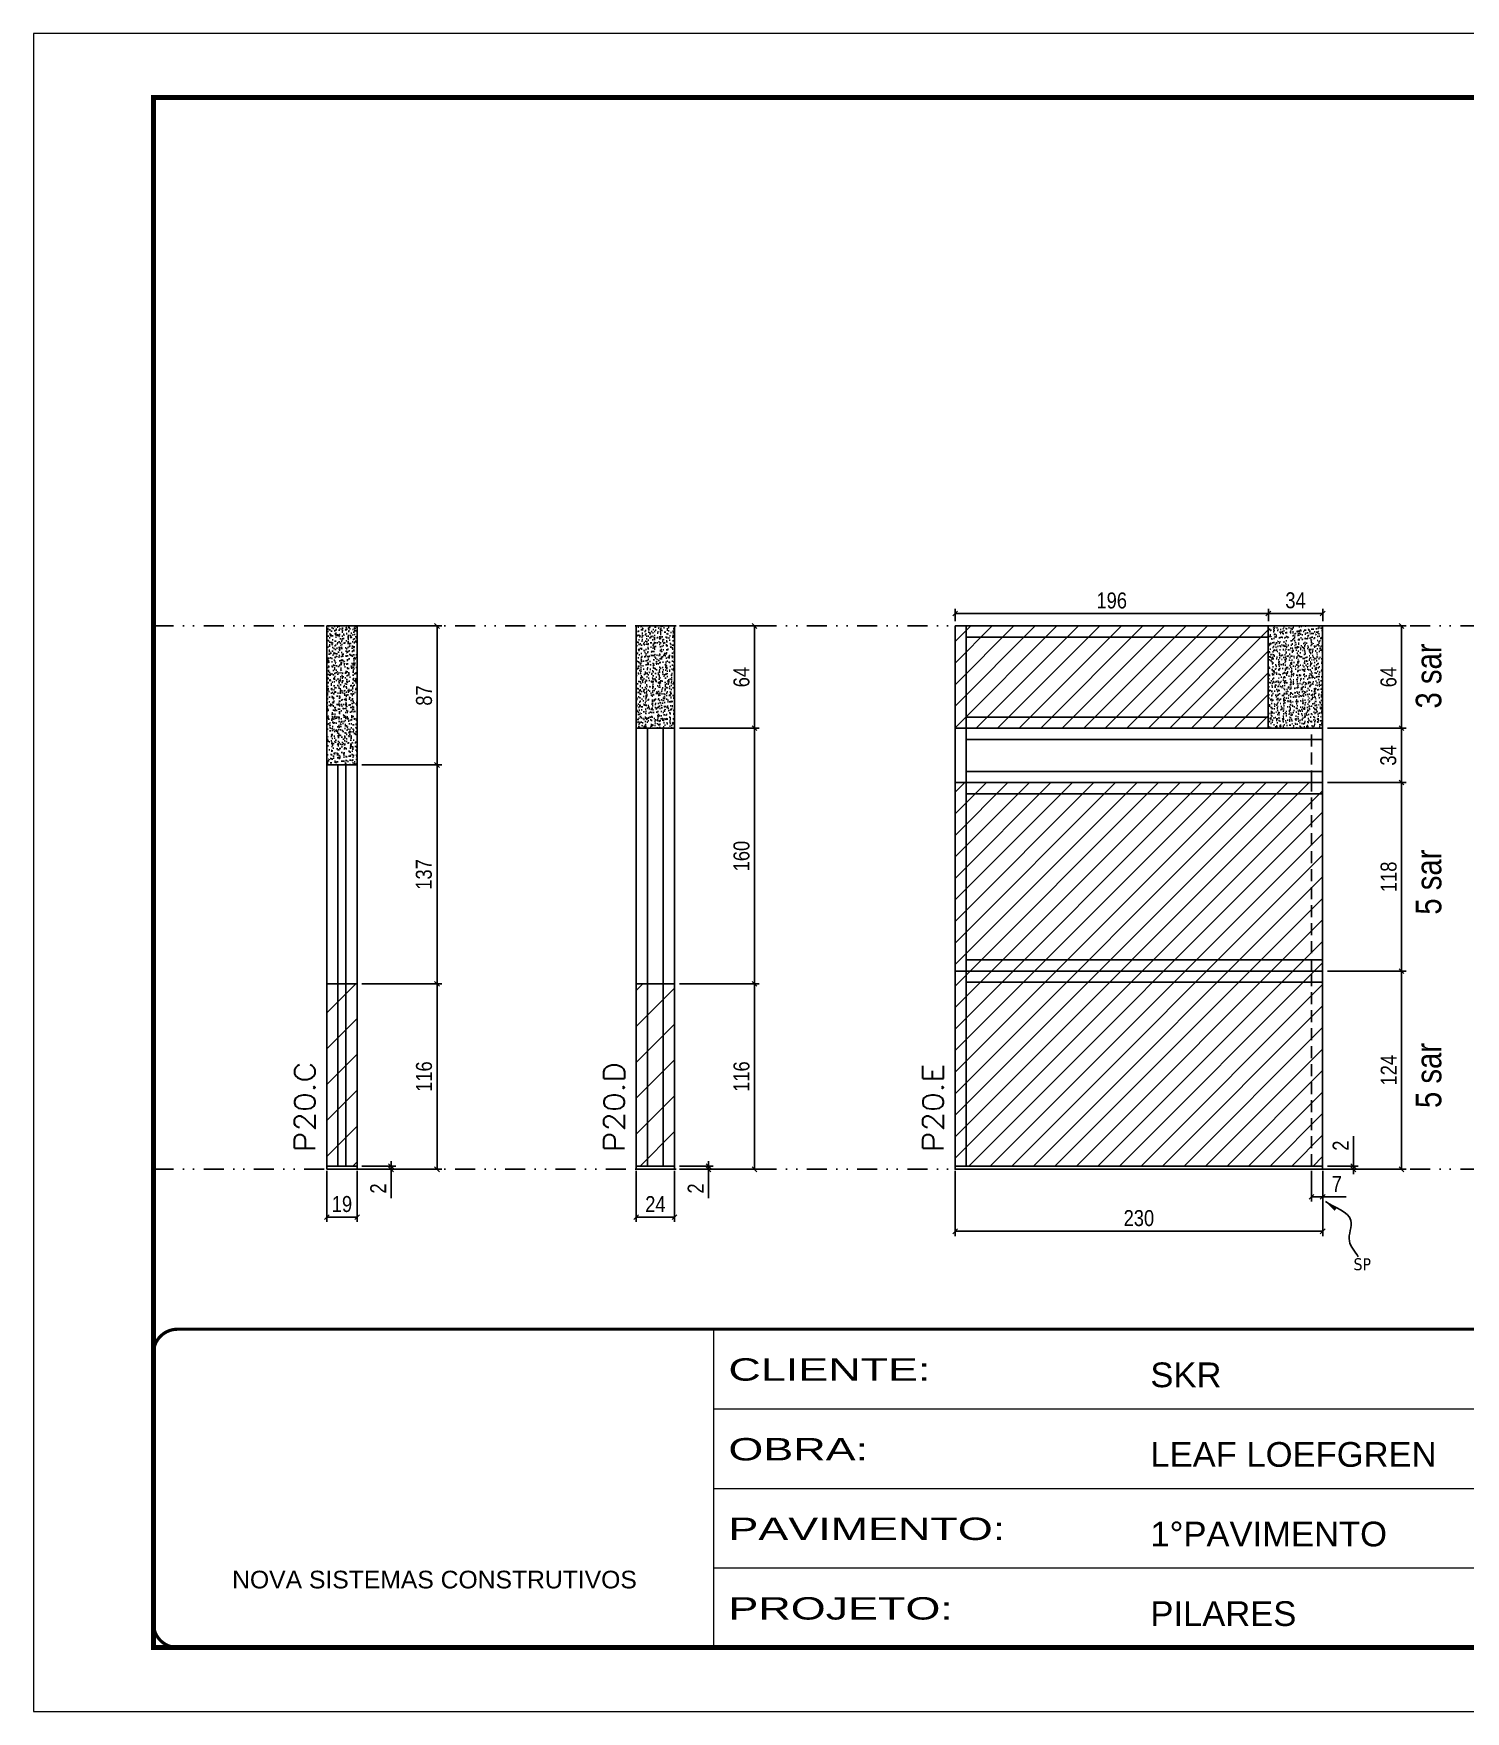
# Model space of a CAD drawing. Extents: x 14400 to 27878, y -21631 to 6985.
# Drawn here: x 17583 to 18479, y -3254 to -2204 of the extents above; entities that cross this region are included whole.
import ezdxf

# ---------------------------------------------------------------- set-up
doc = ezdxf.new("R2010")
doc.units = 0
for name, pattern in [('CONTINUO', [0]), ('DASHED', [0.75, 0.5, -0.25]), ('DIVIDE2', [0.625, 0.25, -0.125, 0, -0.125, 0, -0.125]), ('HIDDEN', [0.375, 0.25, -0.125])]:
    doc.linetypes.add(name, pattern=pattern)
for name, color, linetype in [('COTA', 241, 'Continuous'), ('NOMENCLATURA', 7, 'Continuous'), ('Nível', 160, 'Continuous'), ('Painéis', 200, 'Continuous'), ('SARR_2.2x7', 40, 'Continuous'), ('Sarrafo de Pressão', 42, 'HIDDEN'), ('texto', 7, 'Continuous')]:
    doc.layers.add(name, color=color, linetype=linetype)
for name, color, linetype, lineweight in [('Folhas', 255, 'Continuous', 9), ('Hachura', 251, 'Continuous', 9), ('SARRAFO DE PRESSAO', 251, 'DASHED', 9), ('Texto Seção', 7, 'Continuous', 15)]:
    doc.layers.add(name, color=color, linetype=linetype, lineweight=lineweight)
doc.styles.add('ARIAL', font='arial.ttf')
doc.styles.add('ARIAL_NARROW', font='ARIALN.TTF', dxfattribs={"height": 0.2})
doc.styles.add('COTA TECNICA', font='techl___.ttf', dxfattribs={"height": 10})
doc.styles.add('COTA TECNICA-50', font='techl___.ttf', dxfattribs={"height": 10})
doc.styles.add('REGUA-120', font='ROMANS.shx', dxfattribs={"height": 15})
doc.styles.get("Standard").update_dxf_attribs({"font": 'arial.ttf'})
doc.styles.add('Tecnologia', font='')
doc.styles.get('Tecnologia').set_extended_font_data('Forgotten Futurist')
doc.dimstyles.new('COTA PAINEL-50', dxfattribs={"dimtxt": 10, "dimasz": 3, "dimexe": 3, "dimexo": 3, "dimgap": 3, "dimtad": 1, "dimdec": 1, "dimzin": 12, "dimdsep": 46, "dimtxsty": 'COTA TECNICA-50', "dimblk1": 'OBLIQUE', "dimblk2": 'OBLIQUE', "dimsah": 1, "dimcen": 0.9, "dimclrd": 4, "dimclre": 4, "dimclrt": 240, "dimadec": 1, "dimazin": 3, "dimtfac": 1, "dimtdec": 1, "dimtmove": 0, "dimatfit": 3, "dimfxl": 1, "dimtolj": 1, "dimtzin": 12, "dimarcsym": 0})
doc.dimstyles.new('PAINEL', dxfattribs={"dimtxt": 10, "dimasz": 3, "dimexe": 3, "dimexo": 3, "dimgap": 3, "dimtad": 1, "dimdec": 1, "dimzin": 12, "dimdsep": 46, "dimtxsty": 'COTA TECNICA', "dimblk1": 'OBLIQUE', "dimblk2": 'OBLIQUE', "dimsah": 1, "dimcen": 0.9, "dimclrd": 4, "dimclre": 4, "dimclrt": 240, "dimadec": 1, "dimazin": 3, "dimtfac": 1, "dimtdec": 1, "dimtmove": 0, "dimatfit": 3, "dimfxl": 1, "dimtolj": 1, "dimtzin": 12, "dimarcsym": 0})
doc.dimstyles.get("Standard").update_dxf_attribs({"dimtxt": 0.18, "dimasz": 0.18, "dimexe": 0.18, "dimexo": 0.0625, "dimgap": 0.09, "dimtad": 0, "dimtih": 1, "dimtoh": 1, "dimdec": 4, "dimzin": 0, "dimdsep": 46, "dimtxsty": 'Standard', "dimcen": 0.09, "dimadec": 0, "dimazin": 0, "dimtfac": 1, "dimtdec": 4, "dimtofl": 0, "dimtmove": 0, "dimatfit": 3, "dimfxl": 1, "dimtolj": 1, "dimtzin": 0, "dimarcsym": 0})
pattern_1 = [(45, (0, 1148.575), (-11.22532, 11.22532), [])]

# ---------------------------------------------------------------- blocks, each defined once
blk = doc.blocks.new('9999999999')
at = {"color": 30, "linetype": 'CONTINUO'}
for p, q in [((98564.6, 34230.2), (98564.6, 34429.4)), ((98564.6, 34379.6), (99584, 34379.6)), ((98564.6, 34329.8), (99488, 34329.8)), ((98564.6, 34280), (99488, 34280))]:
    blk.add_line(p, q, dxfattribs=at)
at = {"color": 30, "linetype": 'CONTINUO', "const_width": 2}
blk.add_lwpolyline([(99584, 34230.2), (99584, 34414.4, 0.414214), (99569, 34429.4), (98229, 34429.4, 0.414214), (98214, 34414.4), (98214, 34245.2, 0.414214), (98229, 34230.2), (99584, 34230.2)], format="xyb", dxfattribs=at)
at = {"layer": 'Folhas'}
blk.add_lwpolyline([(98139, 34190.2), (99624, 34190.2), (99624, 35240.2), (98139, 35240.2)], close=True, dxfattribs=at)
at = {"layer": 'Folhas', "color": 30, "const_width": 3}
blk.add_lwpolyline([(98214, 34230.2), (99584, 34230.2), (99584, 35200.2), (98214, 35200.2)], close=True, dxfattribs=at)
at = {"color": 7, "linetype": 'Continuous', "ltscale": 5, "style": 'ARIAL'}
for s, height, p in [('SKR', 15.48, (98837.7, 34393.1)), ('LEAF LOEFGREN', 15.483, (98837.7, 34343.3)), ('1°PAVIMENTO', 15.483, (98837.7, 34293.5)), ('NOVA SISTEMAS CONSTRUTIVOS', 11.059, (98263.2, 34267.2)), ('PILARES', 15.48, (98837.7, 34243.7))]:
    blk.add_text(s, height=height, dxfattribs=at).set_placement(p)
at = {"layer": 'Folhas', "color": 7, "style": 'Tecnologia', "width": 1.5}
for s, p in [('CLIENTE:', (98573.7, 34397.2)), ('OBRA:', (98573.7, 34347.3)), ('PAVIMENTO:', (98573.7, 34297.5)), ('PROJETO:', (98573.7, 34247.7))]:
    blk.add_text(s, height=14, dxfattribs=at).set_placement(p)
blk = doc.blocks.new('_Oblique')
at = {"color": 0, "linetype": 'ByBlock', "lineweight": -2}
blk.add_line((-0.5, -0.5), (0.5, 0.5), dxfattribs=at)
blk = doc.blocks.new('*D1194')
at = {"layer": 'COTA', "color": 4, "lineweight": -2, "transparency": 16777216}
for p, q in [((17766.9, -2915.6), (17766.9, -2947.5)), ((17785.9, -2915.6), (17785.9, -2947.5)), ((17766.9, -2944.5), (17785.9, -2944.5))]:
    blk.add_line(p, q, dxfattribs=at)
at = {"layer": 'Defpoints', "color": 0, "transparency": 16777216}
for p in [(17766.9, -2912.6), (17785.9, -2912.6), (17785.9, -2944.5)]:
    blk.add_point(p, dxfattribs=at)
at = {"layer": 'COTA', "color": 4, "lineweight": -2, "transparency": 16777216, "xscale": 3, "yscale": 3, "zscale": 3, "rotation": 180}
blk.add_blockref('_Oblique', (17766.9, -2944.5), dxfattribs=at)
at = {"layer": 'COTA', "color": 4, "lineweight": -2, "transparency": 16777216, "xscale": 3, "yscale": 3, "zscale": 3}
blk.add_blockref('_Oblique', (17785.9, -2944.5), dxfattribs=at)
at = {"layer": 'COTA', "color": 240, "transparency": 16777216, "insert": (17776.4, -2936.4), "char_height": 10, "attachment_point": 5, "style": 'COTA TECNICA'}
blk.add_mtext('\\A1;19', dxfattribs=at)
blk = doc.blocks.new('*D1195')
at = {"layer": 'COTA', "color": 4, "lineweight": -2, "transparency": 16777216}
for p, q in [((17788.9, -2912.6), (17810.1, -2912.6)), ((17788.9, -2914.6), (17810.1, -2914.6)), ((17807.1, -2912.6), (17807.1, -2909.6)), ((17807.1, -2912.6), (17807.1, -2914.6)), ((17807.1, -2914.6), (17807.1, -2932.7))]:
    blk.add_line(p, q, dxfattribs=at)
at = {"layer": 'Defpoints', "color": 0, "transparency": 16777216}
for p in [(17785.9, -2912.6), (17785.9, -2914.6), (17807.1, -2912.6)]:
    blk.add_point(p, dxfattribs=at)
at = {"layer": 'COTA', "color": 4, "lineweight": -2, "transparency": 16777216, "xscale": 3, "yscale": 3, "zscale": 3}
for p, rotation in [((17807.1, -2912.6), 270), ((17807.1, -2914.6), 90)]:
    blk.add_blockref('_Oblique', p, dxfattribs=dict(at, rotation=rotation))
at = {"layer": 'COTA', "color": 240, "transparency": 16777216, "insert": (17799.1, -2926.6), "char_height": 10, "attachment_point": 5, "rotation": 90, "style": 'COTA TECNICA-50'}
blk.add_mtext('\\A1;2', dxfattribs=at)
blk = doc.blocks.new('*D1200')
at = {"layer": 'COTA', "color": 4, "lineweight": -2, "transparency": 16777216}
for p, q in [((18160, -2915.6), (18160, -2956.4)), ((18390, -2915.6), (18390, -2956.4)), ((18160, -2953.4), (18390, -2953.4))]:
    blk.add_line(p, q, dxfattribs=at)
at = {"layer": 'Defpoints', "color": 0, "transparency": 16777216}
for p in [(18160, -2912.6), (18390, -2912.6), (18390, -2953.4)]:
    blk.add_point(p, dxfattribs=at)
at = {"layer": 'COTA', "color": 4, "lineweight": -2, "transparency": 16777216, "xscale": 3, "yscale": 3, "zscale": 3, "rotation": 180}
blk.add_blockref('_Oblique', (18160, -2953.4), dxfattribs=at)
at = {"layer": 'COTA', "color": 4, "lineweight": -2, "transparency": 16777216, "xscale": 3, "yscale": 3, "zscale": 3}
blk.add_blockref('_Oblique', (18390, -2953.4), dxfattribs=at)
at = {"layer": 'COTA', "color": 240, "transparency": 16777216, "insert": (18275, -2945.2), "char_height": 10, "attachment_point": 5, "style": 'COTA TECNICA'}
blk.add_mtext('\\A1;230', dxfattribs=at)
blk = doc.blocks.new('*D1201')
at = {"layer": 'COTA', "color": 4, "lineweight": -2, "transparency": 16777216}
for p, q in [((18383, -2915.6), (18383, -2934.8)), ((18390, -2917.6), (18390, -2934.8)), ((18383, -2931.8), (18390, -2931.8)), ((18390, -2931.8), (18404.7, -2931.8))]:
    blk.add_line(p, q, dxfattribs=at)
at = {"layer": 'Defpoints', "color": 0, "transparency": 16777216}
for p in [(18383, -2912.6), (18390, -2914.6), (18390, -2931.8)]:
    blk.add_point(p, dxfattribs=at)
at = {"layer": 'COTA', "color": 4, "lineweight": -2, "transparency": 16777216, "xscale": 3, "yscale": 3, "zscale": 3, "rotation": 180}
blk.add_blockref('_Oblique', (18383, -2931.8), dxfattribs=at)
at = {"layer": 'COTA', "color": 4, "lineweight": -2, "transparency": 16777216, "xscale": 3, "yscale": 3, "zscale": 3}
blk.add_blockref('_Oblique', (18390, -2931.8), dxfattribs=at)
at = {"layer": 'COTA', "color": 240, "transparency": 16777216, "insert": (18398.8, -2923.8), "char_height": 10, "attachment_point": 5, "style": 'COTA TECNICA-50'}
blk.add_mtext('\\A1;7', dxfattribs=at)
blk = doc.blocks.new('*D1202')
at = {"layer": 'COTA', "color": 4, "lineweight": -2, "transparency": 16777216}
for p, q in [((18409.2, -2912.6), (18409.2, -2893.8)), ((18393, -2912.6), (18412.2, -2912.6)), ((18393, -2914.6), (18412.2, -2914.6)), ((18409.2, -2914.6), (18409.2, -2912.6)), ((18409.2, -2914.6), (18409.2, -2917.6))]:
    blk.add_line(p, q, dxfattribs=at)
at = {"layer": 'Defpoints', "color": 0, "transparency": 16777216}
for p in [(18390, -2912.6), (18390, -2914.6), (18409.2, -2914.6)]:
    blk.add_point(p, dxfattribs=at)
at = {"layer": 'COTA', "color": 4, "lineweight": -2, "transparency": 16777216, "xscale": 3, "yscale": 3, "zscale": 3}
for p, rotation in [((18409.2, -2912.6), 270), ((18409.2, -2914.6), 90)]:
    blk.add_blockref('_Oblique', p, dxfattribs=dict(at, rotation=rotation))
at = {"layer": 'COTA', "color": 240, "transparency": 16777216, "insert": (18401.2, -2899.8), "char_height": 10, "attachment_point": 5, "rotation": 90, "style": 'COTA TECNICA-50'}
blk.add_mtext('\\A1;2', dxfattribs=at)
blk = doc.blocks.new('*D1203')
at = {"layer": 'COTA', "color": 4, "lineweight": -2, "transparency": 16777216}
for p, q in [((17960.5, -2915.6), (17960.5, -2947.5)), ((17984.5, -2915.6), (17984.5, -2947.5)), ((17960.5, -2944.5), (17984.5, -2944.5))]:
    blk.add_line(p, q, dxfattribs=at)
at = {"layer": 'Defpoints', "color": 0, "transparency": 16777216}
for p in [(17960.5, -2912.6), (17984.5, -2912.6), (17984.5, -2944.5)]:
    blk.add_point(p, dxfattribs=at)
at = {"layer": 'COTA', "color": 4, "lineweight": -2, "transparency": 16777216, "xscale": 3, "yscale": 3, "zscale": 3, "rotation": 180}
blk.add_blockref('_Oblique', (17960.5, -2944.5), dxfattribs=at)
at = {"layer": 'COTA', "color": 4, "lineweight": -2, "transparency": 16777216, "xscale": 3, "yscale": 3, "zscale": 3}
blk.add_blockref('_Oblique', (17984.5, -2944.5), dxfattribs=at)
at = {"layer": 'COTA', "color": 240, "transparency": 16777216, "insert": (17972.5, -2936.4), "char_height": 10, "attachment_point": 5, "style": 'COTA TECNICA'}
blk.add_mtext('\\A1;24', dxfattribs=at)
blk = doc.blocks.new('*D1204')
at = {"layer": 'COTA', "color": 4, "lineweight": -2, "transparency": 16777216}
for p, q in [((17987.5, -2912.6), (18008.7, -2912.6)), ((17987.5, -2914.6), (18008.7, -2914.6)), ((18005.7, -2912.6), (18005.7, -2909.6)), ((18005.7, -2912.6), (18005.7, -2914.6)), ((18005.7, -2914.6), (18005.7, -2932.7))]:
    blk.add_line(p, q, dxfattribs=at)
at = {"layer": 'Defpoints', "color": 0, "transparency": 16777216}
for p in [(17984.5, -2912.6), (17984.5, -2914.6), (18005.7, -2912.6)]:
    blk.add_point(p, dxfattribs=at)
at = {"layer": 'COTA', "color": 4, "lineweight": -2, "transparency": 16777216, "xscale": 3, "yscale": 3, "zscale": 3}
for p, rotation in [((18005.7, -2912.6), 270), ((18005.7, -2914.6), 90)]:
    blk.add_blockref('_Oblique', p, dxfattribs=dict(at, rotation=rotation))
at = {"layer": 'COTA', "color": 240, "transparency": 16777216, "insert": (17997.7, -2926.6), "char_height": 10, "attachment_point": 5, "rotation": 90, "style": 'COTA TECNICA-50'}
blk.add_mtext('\\A1;2', dxfattribs=at)
blk = doc.blocks.new('*D1210')
at = {"layer": 'COTA', "color": 4, "linetype": 'ByBlock', "lineweight": -2, "transparency": 16777216}
for p, q in [((17987.5, -2574.6), (18037.5, -2574.6)), ((18034.5, -2574.6), (18034.5, -2638.6)), ((17987.5, -2638.6), (18037.5, -2638.6))]:
    blk.add_line(p, q, dxfattribs=at)
at = {"layer": 'Defpoints', "color": 0, "linetype": 'ByBlock', "transparency": 16777216}
for p in [(17984.5, -2574.6), (17984.5, -2638.6), (18034.5, -2638.6)]:
    blk.add_point(p, dxfattribs=at)
at = {"layer": 'COTA', "color": 4, "linetype": 'ByBlock', "lineweight": -2, "transparency": 16777216, "xscale": 3, "yscale": 3, "zscale": 3}
for p, rotation in [((18034.5, -2574.6), 90), ((18034.5, -2638.6), 270)]:
    blk.add_blockref('_Oblique', p, dxfattribs=dict(at, rotation=rotation))
at = {"layer": 'COTA', "color": 240, "linetype": 'ByBlock', "transparency": 16777216, "insert": (18026.4, -2606.6), "char_height": 10, "attachment_point": 5, "rotation": 90, "style": 'COTA TECNICA'}
blk.add_mtext('\\A1;64', dxfattribs=at)
blk = doc.blocks.new('*D1205')
at = {"layer": 'COTA', "color": 4, "lineweight": -2, "transparency": 16777216}
for p, q in [((17987.5, -2798.6), (18037.5, -2798.6)), ((18034.5, -2914.6), (18034.5, -2798.6)), ((17987.5, -2914.6), (18037.5, -2914.6))]:
    blk.add_line(p, q, dxfattribs=at)
at = {"layer": 'Defpoints', "color": 0, "transparency": 16777216}
for p in [(17984.5, -2798.6), (18034.5, -2798.6), (17984.5, -2914.6)]:
    blk.add_point(p, dxfattribs=at)
at = {"layer": 'COTA', "color": 4, "lineweight": -2, "transparency": 16777216, "xscale": 3, "yscale": 3, "zscale": 3}
for p, rotation in [((18034.5, -2798.6), 90), ((18034.5, -2914.6), 270)]:
    blk.add_blockref('_Oblique', p, dxfattribs=dict(at, rotation=rotation))
at = {"layer": 'COTA', "color": 240, "transparency": 16777216, "insert": (18026.4, -2856.6), "char_height": 10, "attachment_point": 5, "rotation": 90, "style": 'COTA TECNICA-50'}
blk.add_mtext('\\A1;116', dxfattribs=at)
blk = doc.blocks.new('*D1206')
at = {"layer": 'COTA', "color": 4, "lineweight": -2, "transparency": 16777216}
for p, q in [((17788.9, -2798.6), (17838.9, -2798.6)), ((17835.9, -2914.6), (17835.9, -2798.6)), ((17788.9, -2914.6), (17838.9, -2914.6))]:
    blk.add_line(p, q, dxfattribs=at)
at = {"layer": 'Defpoints', "color": 0, "transparency": 16777216}
for p in [(17785.9, -2798.6), (17835.9, -2798.6), (17785.9, -2914.6)]:
    blk.add_point(p, dxfattribs=at)
at = {"layer": 'COTA', "color": 4, "lineweight": -2, "transparency": 16777216, "xscale": 3, "yscale": 3, "zscale": 3}
for p, rotation in [((17835.9, -2798.6), 90), ((17835.9, -2914.6), 270)]:
    blk.add_blockref('_Oblique', p, dxfattribs=dict(at, rotation=rotation))
at = {"layer": 'COTA', "color": 240, "transparency": 16777216, "insert": (17827.8, -2856.6), "char_height": 10, "attachment_point": 5, "rotation": 90, "style": 'COTA TECNICA-50'}
blk.add_mtext('\\A1;116', dxfattribs=at)
blk = doc.blocks.new('*D1211')
at = {"layer": 'COTA', "color": 4, "lineweight": -2, "transparency": 16777216}
for p, q in [((17788.9, -2574.6), (17838.9, -2574.6)), ((17835.9, -2574.6), (17835.9, -2661.6)), ((17788.9, -2661.6), (17838.9, -2661.6))]:
    blk.add_line(p, q, dxfattribs=at)
at = {"layer": 'Defpoints', "color": 0, "transparency": 16777216}
for p in [(17785.9, -2574.6), (17785.9, -2661.6), (17835.9, -2661.6)]:
    blk.add_point(p, dxfattribs=at)
at = {"layer": 'COTA', "color": 4, "lineweight": -2, "transparency": 16777216, "xscale": 3, "yscale": 3, "zscale": 3}
for p, rotation in [((17835.9, -2574.6), 90), ((17835.9, -2661.6), 270)]:
    blk.add_blockref('_Oblique', p, dxfattribs=dict(at, rotation=rotation))
at = {"layer": 'COTA', "color": 240, "transparency": 16777216, "insert": (17827.8, -2618.1), "char_height": 10, "attachment_point": 5, "rotation": 90, "style": 'COTA TECNICA'}
blk.add_mtext('\\A1;87', dxfattribs=at)
blk = doc.blocks.new('*D1675')
at = {"layer": 'COTA', "color": 4, "lineweight": -2, "transparency": 16777216}
for p, q in [((18393, -2790.6), (18442.3, -2790.6)), ((18439.3, -2914.6), (18439.3, -2790.6)), ((18393, -2914.6), (18442.3, -2914.6))]:
    blk.add_line(p, q, dxfattribs=at)
at = {"layer": 'Defpoints', "color": 0, "transparency": 16777216}
for p in [(18390, -2790.6), (18439.3, -2790.6), (18390, -2914.6)]:
    blk.add_point(p, dxfattribs=at)
at = {"layer": 'COTA', "color": 4, "lineweight": -2, "transparency": 16777216, "xscale": 3, "yscale": 3, "zscale": 3}
for p, rotation in [((18439.3, -2790.6), 90), ((18439.3, -2914.6), 270)]:
    blk.add_blockref('_Oblique', p, dxfattribs=dict(at, rotation=rotation))
at = {"layer": 'COTA', "color": 240, "transparency": 16777216, "insert": (18431.3, -2852.6), "char_height": 10, "attachment_point": 5, "rotation": 90, "style": 'COTA TECNICA'}
blk.add_mtext('\\A1;124', dxfattribs=at)
blk = doc.blocks.new('*D1676')
at = {"layer": 'COTA', "color": 4, "lineweight": -2, "transparency": 16777216}
for p, q in [((18393, -2574.6), (18442.3, -2574.6)), ((18439.3, -2638.6), (18439.3, -2574.6)), ((18393, -2638.6), (18442.3, -2638.6))]:
    blk.add_line(p, q, dxfattribs=at)
at = {"layer": 'Defpoints', "color": 0, "transparency": 16777216}
for p in [(18390, -2574.6), (18439.3, -2574.6), (18390, -2638.6)]:
    blk.add_point(p, dxfattribs=at)
at = {"layer": 'COTA', "color": 4, "lineweight": -2, "transparency": 16777216, "xscale": 3, "yscale": 3, "zscale": 3}
for p, rotation in [((18439.3, -2574.6), 90), ((18439.3, -2638.6), 270)]:
    blk.add_blockref('_Oblique', p, dxfattribs=dict(at, rotation=rotation))
at = {"layer": 'COTA', "color": 240, "transparency": 16777216, "insert": (18431.2, -2606.6), "char_height": 10, "attachment_point": 5, "rotation": 90, "style": 'COTA TECNICA'}
blk.add_mtext('\\A1;64', dxfattribs=at)
blk = doc.blocks.new('*D1677')
at = {"layer": 'COTA', "color": 4, "lineweight": -2, "transparency": 16777216}
for p, q in [((18356, -2571.6), (18356, -2563.8)), ((18356, -2566.8), (18390, -2566.8)), ((18390, -2571.6), (18390, -2563.8))]:
    blk.add_line(p, q, dxfattribs=at)
at = {"layer": 'Defpoints', "color": 0, "transparency": 16777216}
for p in [(18390, -2566.8), (18356, -2574.6), (18390, -2574.6)]:
    blk.add_point(p, dxfattribs=at)
at = {"layer": 'COTA', "color": 4, "lineweight": -2, "transparency": 16777216, "xscale": 3, "yscale": 3, "zscale": 3, "rotation": 180}
blk.add_blockref('_Oblique', (18356, -2566.8), dxfattribs=at)
at = {"layer": 'COTA', "color": 4, "lineweight": -2, "transparency": 16777216, "xscale": 3, "yscale": 3, "zscale": 3}
blk.add_blockref('_Oblique', (18390, -2566.8), dxfattribs=at)
at = {"layer": 'COTA', "color": 240, "transparency": 16777216, "insert": (18373, -2558.6), "char_height": 10, "attachment_point": 5, "style": 'COTA TECNICA'}
blk.add_mtext('\\A1;34', dxfattribs=at)
blk = doc.blocks.new('*D1678')
at = {"layer": 'COTA', "color": 4, "lineweight": -2, "transparency": 16777216}
for p, q in [((18160, -2571.6), (18160, -2563.8)), ((18356, -2566.8), (18160, -2566.8)), ((18356, -2571.6), (18356, -2563.8))]:
    blk.add_line(p, q, dxfattribs=at)
at = {"layer": 'Defpoints', "color": 0, "transparency": 16777216}
for p in [(18160, -2566.8), (18160, -2574.6), (18356, -2574.6)]:
    blk.add_point(p, dxfattribs=at)
at = {"layer": 'COTA', "color": 4, "lineweight": -2, "transparency": 16777216, "xscale": 3, "yscale": 3, "zscale": 3, "rotation": 180}
blk.add_blockref('_Oblique', (18160, -2566.8), dxfattribs=at)
at = {"layer": 'COTA', "color": 4, "lineweight": -2, "transparency": 16777216, "xscale": 3, "yscale": 3, "zscale": 3}
blk.add_blockref('_Oblique', (18356, -2566.8), dxfattribs=at)
at = {"layer": 'COTA', "color": 240, "transparency": 16777216, "insert": (18258, -2558.7), "char_height": 10, "attachment_point": 5, "style": 'COTA TECNICA'}
blk.add_mtext('\\A1;196', dxfattribs=at)
blk = doc.blocks.new('*D1737')
at = {"layer": 'COTA', "color": 4, "lineweight": -2, "transparency": 16777216}
for p, q in [((17788.9, -2661.6), (17838.9, -2661.6)), ((17835.9, -2661.6), (17835.9, -2798.6)), ((17788.9, -2798.6), (17838.9, -2798.6))]:
    blk.add_line(p, q, dxfattribs=at)
at = {"layer": 'Defpoints', "color": 0, "transparency": 16777216}
for p in [(17785.9, -2661.6), (17785.9, -2798.6), (17835.9, -2798.6)]:
    blk.add_point(p, dxfattribs=at)
at = {"layer": 'COTA', "color": 4, "lineweight": -2, "transparency": 16777216, "xscale": 3, "yscale": 3, "zscale": 3}
for p, rotation in [((17835.9, -2661.6), 90), ((17835.9, -2798.6), 270)]:
    blk.add_blockref('_Oblique', p, dxfattribs=dict(at, rotation=rotation))
at = {"layer": 'COTA', "color": 240, "transparency": 16777216, "insert": (17827.7, -2730.1), "char_height": 10, "attachment_point": 5, "rotation": 90, "style": 'COTA TECNICA'}
blk.add_mtext('\\A1;137', dxfattribs=at)
blk = doc.blocks.new('*D1738')
at = {"layer": 'COTA', "color": 4, "lineweight": -2, "transparency": 16777216}
for p, q in [((17987.5, -2638.6), (18037.5, -2638.6)), ((18034.5, -2638.6), (18034.5, -2798.6)), ((17987.5, -2798.6), (18037.5, -2798.6))]:
    blk.add_line(p, q, dxfattribs=at)
at = {"layer": 'Defpoints', "color": 0, "transparency": 16777216}
for p in [(17984.5, -2638.6), (17984.5, -2798.6), (18034.5, -2798.6)]:
    blk.add_point(p, dxfattribs=at)
at = {"layer": 'COTA', "color": 4, "lineweight": -2, "transparency": 16777216, "xscale": 3, "yscale": 3, "zscale": 3}
for p, rotation in [((18034.5, -2638.6), 90), ((18034.5, -2798.6), 270)]:
    blk.add_blockref('_Oblique', p, dxfattribs=dict(at, rotation=rotation))
at = {"layer": 'COTA', "color": 240, "transparency": 16777216, "insert": (18026.4, -2718.6), "char_height": 10, "attachment_point": 5, "rotation": 90, "style": 'COTA TECNICA'}
blk.add_mtext('\\A1;160', dxfattribs=at)
blk = doc.blocks.new('*D1739')
at = {"layer": 'COTA', "color": 4, "lineweight": -2, "transparency": 16777216}
for p, q in [((18393, -2672.6), (18442.3, -2672.6)), ((18439.3, -2790.6), (18439.3, -2672.6)), ((18393, -2790.6), (18442.3, -2790.6))]:
    blk.add_line(p, q, dxfattribs=at)
at = {"layer": 'Defpoints', "color": 0, "transparency": 16777216}
for p in [(18390, -2672.6), (18439.3, -2672.6), (18390, -2790.6)]:
    blk.add_point(p, dxfattribs=at)
at = {"layer": 'COTA', "color": 4, "lineweight": -2, "transparency": 16777216, "xscale": 3, "yscale": 3, "zscale": 3}
for p, rotation in [((18439.3, -2672.6), 90), ((18439.3, -2790.6), 270)]:
    blk.add_blockref('_Oblique', p, dxfattribs=dict(at, rotation=rotation))
at = {"layer": 'COTA', "color": 240, "transparency": 16777216, "insert": (18431.3, -2731.6), "char_height": 10, "attachment_point": 5, "rotation": 90, "style": 'COTA TECNICA'}
blk.add_mtext('\\A1;118', dxfattribs=at)
blk = doc.blocks.new('*D4511')
at = {"layer": 'COTA', "color": 4, "lineweight": -2, "transparency": 16777216}
for p, q in [((18393, -2638.6), (18442.3, -2638.6)), ((18439.3, -2672.6), (18439.3, -2638.6)), ((18393, -2672.6), (18442.3, -2672.6))]:
    blk.add_line(p, q, dxfattribs=at)
at = {"layer": 'Defpoints', "color": 0, "transparency": 16777216}
for p in [(18390, -2638.6), (18439.3, -2638.6), (18390, -2672.6)]:
    blk.add_point(p, dxfattribs=at)
at = {"layer": 'COTA', "color": 4, "lineweight": -2, "transparency": 16777216, "xscale": 3, "yscale": 3, "zscale": 3}
for p, rotation in [((18439.3, -2638.6), 90), ((18439.3, -2672.6), 270)]:
    blk.add_blockref('_Oblique', p, dxfattribs=dict(at, rotation=rotation))
at = {"layer": 'COTA', "color": 240, "transparency": 16777216, "insert": (18431.1, -2655.6), "char_height": 10, "attachment_point": 5, "rotation": 90, "style": 'COTA TECNICA'}
blk.add_mtext('\\A1;34', dxfattribs=at)

msp = doc.modelspace()

# ---------------------------------------------------------------- hatches: boundary and pattern name
at = {"layer": 'COTA'}
h = msp.add_hatch(dxfattribs=at)
h.set_pattern_fill('AR-CONC', color=256, scale=0.03)
h.set_pattern_definition([(50, (0, 1308.575), (5.4655401, -0.4781726), [0.5715, -6.2865]), (355, (0, 1308.575), (-1.0573026, 5.7317054), [0.4572, -5.0292175]), (100.451445, (0.4555, 1308.535), (4.4082374, 5.2535326), [0.4857003, -5.3427073]), (46.1842, (0, 1310.099), (8.1323712, -1.2612698), [0.85725, -9.42975]), (96.63556, (0.678, 1309.994), (7.122124, 7.4227837), [0.7285507, -8.0140682]), (351.18415, (0, 1310.099), (7.122124, 7.4227837), [0.685799, -7.543792]), (21, (0.762, 1309.718), (4.5484317, -3.067956), [0.5715, -6.2865]), (326, (0.762, 1309.718), (1.8540609, 5.525639), [0.4572, -5.0292]), (71.451445, (1.141, 1309.4624), (6.4024926, 2.457683), [0.4857003, -5.3426981]), (37.5, (0, 1308.5751), (0.0926581, 2.53665117), [0, -4.96824, 0, -5.1054, 0, -5.04825]), (7.5, (0, 1308.575), (2.00458988, 3.00541724), [0, -2.91084, 0, -4.85394, 0, -1.92405]), (327.5, (-1.6993, 1308.5751), (4.06771786, -0.17186232), [0, -1.905, 0, -5.9436, 0, -7.8867]), (317.5, (-2.4613, 1308.575), (4.44387544, 0.7627947), [0, -2.4765, 0, -3.94716, 0, -5.6007])])
h.paths.add_polyline_path([(17785.91, -2574.59), (17766.91, -2574.59), (17766.91, -2661.59), (17785.91, -2661.59)])
h = msp.add_hatch(dxfattribs=at)
h.set_pattern_fill('AR-CONC', color=256, scale=0.03)
h.set_pattern_definition([(50, (2282.6104, -6887.4506), (5.4655401, -0.4781726), [0.5715, -6.2865]), (355, (2282.6104, -6887.4506), (-1.0573026, 5.7317054), [0.4572, -5.0292175]), (100.451445, (2283.066, -6887.4905), (4.4082374, 5.2535326), [0.4857003, -5.3427073]), (46.1842, (2282.6104, -6885.9266), (8.1323712, -1.2612698), [0.85725, -9.42975]), (96.63556, (2283.288, -6886.032), (7.122124, 7.4227837), [0.7285507, -8.0140682]), (351.18415, (2282.61, -6885.927), (7.122124, 7.4227837), [0.685799, -7.543792]), (21, (2283.3724, -6886.3076), (4.5484317, -3.067956), [0.5715, -6.2865]), (326, (2283.3724, -6886.3076), (1.8540609, 5.525639), [0.4572, -5.0292]), (71.451445, (2283.7514, -6886.5633), (6.4024926, 2.457683), [0.4857003, -5.3426981]), (37.5, (2282.6104, -6887.4506), (0.0926581, 2.53665117), [0, -4.96824, 0, -5.1054, 0, -5.04825]), (7.5, (2282.6104, -6887.4506), (2.00458988, 3.00541724), [0, -2.91084, 0, -4.85394, 0, -1.92405]), (327.5, (2280.911, -6887.4506), (4.06771786, -0.17186232), [0, -1.905, 0, -5.9436, 0, -7.8867]), (317.5, (2280.149, -6887.4506), (4.44387544, 0.7627947), [0, -2.4765, 0, -3.94716, 0, -5.6007])])
h.paths.add_polyline_path([(17984.47, -2574.59), (17960.47, -2574.59), (17960.47, -2638.61), (17984.47, -2638.61)])
h = msp.add_hatch(dxfattribs=at)
h.set_pattern_fill('AR-CONC', color=256, scale=0.03)
h.set_pattern_definition([(50, (0, 1308.575), (5.4655401, -0.4781726), [0.5715, -6.2865]), (355, (0, 1308.575), (-1.0573026, 5.7317054), [0.4572, -5.0292175]), (100.451445, (0.4555, 1308.535), (4.4082374, 5.2535326), [0.4857003, -5.3427073]), (46.1842, (0, 1310.099), (8.1323712, -1.2612698), [0.85725, -9.42975]), (96.63556, (0.678, 1309.994), (7.122124, 7.4227837), [0.7285507, -8.0140682]), (351.18415, (0, 1310.099), (7.122124, 7.4227837), [0.685799, -7.543792]), (21, (0.762, 1309.718), (4.5484317, -3.0679559), [0.5715, -6.2865]), (326, (0.762, 1309.718), (1.8540609, 5.525639), [0.4572, -5.0292]), (71.451445, (1.141, 1309.4624), (6.4024926, 2.457683), [0.4857003, -5.3426981]), (37.5, (0, 1308.5751), (0.0926581, 2.53665117), [0, -4.96824, 0, -5.1054, 0, -5.04825]), (7.5, (0, 1308.575), (2.00458988, 3.00541724), [0, -2.91084, 0, -4.85394, 0, -1.92405]), (327.5, (-1.6993, 1308.5751), (4.06771786, -0.17186232), [0, -1.905, 0, -5.9436, 0, -7.8867]), (317.5, (-2.4613, 1308.575), (4.44387544, 0.7627947), [0, -2.4765, 0, -3.94716, 0, -5.6007])])
h.paths.add_polyline_path([(18389.98, -2574.59), (18355.98, -2574.59), (18355.98, -2638.59), (18389.98, -2638.59)])
at = {"layer": 'Hachura', "linetype": 'ByBlock'}
h = msp.add_hatch(dxfattribs=at)
h.set_pattern_fill('ANSI31', color=256, scale=3)
h.paths.add_polyline_path([(18355.98, -2638.59), (18355.98, -2574.59), (18159.98, -2574.59), (18159.98, -2638.59)])
h.paths.add_polyline_path([(18389.98, -2790.59), (18389.98, -2672.59), (18159.98, -2672.59), (18159.98, -2790.59)])
h.paths.add_polyline_path([(18159.98, -2790.59), (18159.98, -2912.59), (18389.98, -2912.59), (18389.98, -2790.59)])
h.paths.add_polyline_path([(18601.8, -2790.59), (18601.8, -2912.59), (18723.8, -2912.59), (18723.8, -2790.59)])
h.paths.add_polyline_path([(18723.8, -2912.59), (18861.8, -2912.59), (18861.8, -2790.59), (18723.8, -2790.59)])
h.paths.add_polyline_path([(18861.8, -2790.59), (18861.8, -2672.59), (18723.8, -2672.59), (18723.8, -2790.59)])
h.paths.add_polyline_path([(18723.8, -2672.59), (18601.8, -2672.59), (18601.8, -2790.59), (18723.8, -2790.59)])
at = {"layer": 'Hachura'}
h = msp.add_hatch(dxfattribs=at)
h.set_pattern_fill('ANSI31', color=256, scale=5)
h.set_pattern_definition(pattern_1)
h.paths.add_polyline_path([(17766.91, -2912.59), (17785.91, -2912.59), (17785.91, -2798.59), (17766.91, -2798.59)])
h = msp.add_hatch(dxfattribs=at)
h.set_pattern_fill('ANSI31', color=256, scale=5)
h.set_pattern_definition(pattern_1)
h.paths.add_polyline_path([(17967.47, -2798.61), (17960.47, -2798.61), (17960.47, -2912.59), (17967.47, -2912.59)])
h.paths.add_polyline_path([(17977.47, -2798.61), (17967.47, -2798.61), (17967.47, -2912.59), (17977.47, -2912.59)])
h.paths.add_polyline_path([(17984.47, -2798.61), (17977.47, -2798.61), (17977.47, -2912.59), (17984.47, -2912.59)])

# ---------------------------------------------------------------- linework, layer by layer
at = {"layer": 'COTA'}
for p, q in [((17785.91, -2574.59), (17766.91, -2574.59)), ((17766.91, -2574.59), (17766.91, -2661.59)), ((17785.91, -2661.59), (17785.91, -2574.59)), ((18389.98, -2574.59), (18355.98, -2574.59)), ((18389.98, -2574.59), (18389.98, -2638.59))]:
    msp.add_line(p, q, dxfattribs=at)
at = {"layer": 'COTA', "linetype": 'ByBlock'}
msp.add_lwpolyline([(17960.47, -2638.61), (17984.47, -2638.61), (17984.47, -2574.59), (17960.47, -2574.59)], close=True, dxfattribs=at)
at = {"layer": 'Nível', "color": 4, "linetype": 'DIVIDE2', "ltscale": 50}
for p, q in [((17658.47, -2574.59), (19028.47, -2574.59)), ((17658.47, -2914.59), (19028.47, -2914.59))]:
    msp.add_line(p, q, dxfattribs=at)
at = {"layer": 'Painéis'}
for p, q in [((18159.98, -2912.59), (18159.98, -2574.59)), ((18159.98, -2574.59), (18355.98, -2574.59)), ((18355.98, -2574.59), (18355.98, -2638.59)), ((18159.98, -2638.59), (18389.98, -2638.59)), ((18389.98, -2638.59), (18389.98, -2912.59)), ((18389.98, -2672.59), (18159.98, -2672.59)), ((18389.98, -2790.59), (18159.98, -2790.59)), ((17766.91, -2798.59), (17766.91, -2912.59)), ((17785.91, -2798.59), (17766.91, -2798.59)), ((17785.91, -2798.59), (17785.91, -2912.59)), ((17960.47, -2798.61), (17960.47, -2912.59)), ((17984.47, -2798.61), (17960.47, -2798.61)), ((17984.47, -2798.61), (17984.47, -2912.59)), ((17766.91, -2912.59), (17785.91, -2912.59)), ((17766.91, -2912.59), (17785.91, -2912.59)), ((17766.91, -2914.59), (17766.91, -2912.59)), ((17785.91, -2914.59), (17766.91, -2914.59)), ((17785.91, -2912.59), (17785.91, -2914.59)), ((17960.47, -2912.59), (17984.47, -2912.59)), ((17960.47, -2912.59), (17984.47, -2912.59)), ((17960.47, -2914.59), (17960.47, -2912.59)), ((17984.47, -2914.59), (17960.47, -2914.59)), ((17984.47, -2912.59), (17984.47, -2914.59))]:
    msp.add_line(p, q, dxfattribs=at)
for points in [[(17960.47, -2638.61), (17984.47, -2638.61), (17984.47, -2798.61), (17960.47, -2798.61)], [(17766.91, -2661.59), (17785.91, -2661.59), (17785.91, -2798.59), (17766.91, -2798.59)], [(18159.98, -2912.59), (18389.98, -2912.59), (18389.98, -2914.59), (18159.98, -2914.59)]]:
    msp.add_lwpolyline(points, close=True, dxfattribs=at)
at = {"layer": 'SARR_2.2x7'}
for p, q in [((18166.98, -2638.59), (18166.98, -2574.59)), ((18355.98, -2581.59), (18166.98, -2581.59)), ((18355.98, -2631.59), (18166.98, -2631.59)), ((17967.47, -2798.57), (17967.47, -2638.61)), ((17977.47, -2798.57), (17977.47, -2638.61)), ((18166.98, -2672.59), (18166.98, -2638.59)), ((18389.98, -2645.59), (18166.98, -2645.59)), ((17773.91, -2798.59), (17773.91, -2661.59)), ((17778.91, -2798.59), (17778.91, -2661.59)), ((18389.98, -2665.59), (18166.98, -2665.59)), ((18166.98, -2790.59), (18166.98, -2672.59)), ((18389.98, -2679.59), (18166.98, -2679.59)), ((18389.98, -2783.59), (18166.98, -2783.59)), ((18166.98, -2912.59), (18166.98, -2790.59)), ((17773.91, -2798.59), (17773.91, -2912.59)), ((17778.91, -2798.59), (17778.91, -2912.59)), ((17967.47, -2798.61), (17967.47, -2912.59)), ((17977.47, -2798.61), (17977.47, -2912.59)), ((18389.98, -2797.59), (18166.98, -2797.59))]:
    msp.add_line(p, q, dxfattribs=at)
at = {"layer": 'Sarrafo de Pressão', "ltscale": 30}
for p, q in [((18382.98, -2672.59), (18382.98, -2638.59)), ((18382.98, -2790.59), (18382.98, -2672.59)), ((18382.98, -2912.59), (18382.98, -2790.59))]:
    msp.add_line(p, q, dxfattribs=at)

# ---------------------------------------------------------------- block references
at = {"layer": 'SARRAFO DE PRESSAO', "color": 6, "linetype": 'ByBlock'}
msp.add_blockref('9999999999', (-80555.51, -37444.08), dxfattribs=at)

# ---------------------------------------------------------------- texts
at = {"layer": 'NOMENCLATURA', "style": 'ARIAL_NARROW'}
for s, p in [('3 sar', (18464.22, -2626.27)), ('5 sar', (18464.22, -2755.27)), ('5 sar', (18464.22, -2876.27))]:
    msp.add_text(s, height=16, rotation=90, dxfattribs=at).set_placement(p)
at = {"layer": 'texto', "color": 0, "insert": (18414.76, -2974.08), "char_height": 7.5, "attachment_point": 5}
msp.add_mtext('{\\fTahoma|b0|i0|c0|p34;\\C4;SP}', dxfattribs=at)
at = {"layer": 'Texto Seção', "style": 'REGUA-120', "width": 1.1}
for s, p in [('P20.C', (17759.66, -2903.83)), ('P20.D', (17953.23, -2903.83)), ('P20.E', (18152.73, -2903.83))]:
    msp.add_text(s, height=13, rotation=90, dxfattribs=at).set_placement(p)

# ---------------------------------------------------------------- dimensions: what is measured, and where the dimension line sits
at = {"layer": 'COTA'}
for base, p1, p2, dimstyle, picture, middle in [((18159.98, -2566.79), (18355.98, -2574.59), (18159.98, -2574.59), 'PAINEL', '*D1678', (18257.98, -2558.66)), ((18389.98, -2566.79), (18355.98, -2574.59), (18389.98, -2574.59), 'PAINEL', '*D1677', (18372.98, -2558.57)), ((18389.98, -2931.83), (18382.98, -2912.59), (18389.98, -2914.59), 'COTA PAINEL-50', '*D1201', (18398.85, -2923.76))]:
    dim = msp.add_linear_dim(base=base, p1=p1, p2=p2, dimstyle=dimstyle, dxfattribs=at)
    dim.commit()
    dim.dimension.update_dxf_attribs({"geometry": picture, "text_midpoint": middle})
for base, p1, p2, dimstyle, picture, middle in [((17835.9, -2661.59), (17785.91, -2574.59), (17785.91, -2661.59), 'PAINEL', '*D1211', (17827.8, -2618.09)), ((18439.35, -2574.59), (18389.98, -2638.59), (18389.98, -2574.59), 'PAINEL', '*D1676', (18431.25, -2606.59)), ((18034.46, -2798.61), (17984.47, -2638.61), (17984.47, -2798.61), 'PAINEL', '*D1738', (18026.36, -2718.61)), ((18439.35, -2638.59), (18389.98, -2672.59), (18389.98, -2638.59), 'PAINEL', '*D4511', (18431.13, -2655.59)), ((17835.9, -2798.59), (17785.91, -2661.59), (17785.91, -2798.59), 'PAINEL', '*D1737', (17827.68, -2730.09)), ((18439.35, -2672.59), (18389.98, -2790.59), (18389.98, -2672.59), 'PAINEL', '*D1739', (18431.25, -2731.59)), ((18439.35, -2790.59), (18389.98, -2914.59), (18389.98, -2790.59), 'PAINEL', '*D1675', (18431.28, -2852.59)), ((17835.9, -2798.59), (17785.91, -2914.59), (17785.91, -2798.59), 'COTA PAINEL-50', '*D1206', (17827.8, -2856.59)), ((18034.46, -2798.61), (17984.47, -2914.59), (17984.47, -2798.61), 'COTA PAINEL-50', '*D1205', (18026.36, -2856.6))]:
    dim = msp.add_linear_dim(base=base, p1=p1, p2=p2, angle=90, dimstyle=dimstyle, dxfattribs=at)
    dim.commit()
    dim.dimension.update_dxf_attribs({"geometry": picture, "text_midpoint": middle})
at = {"layer": 'COTA', "linetype": 'ByBlock'}
dim = msp.add_linear_dim(base=(18034.46, -2638.61), p1=(17984.47, -2574.59), p2=(17984.47, -2638.61), angle=90, dimstyle='PAINEL', dxfattribs=at)
dim.commit()
dim.dimension.update_dxf_attribs({"geometry": '*D1210', "text_midpoint": (18026.36, -2606.6)})
at = {"layer": 'COTA'}
for base, p1, p2, picture, middle in [((18409.24, -2914.59), (18389.98, -2912.59), (18389.98, -2914.59), '*D1202', (18409.24, -2899.84)), ((17807.1, -2912.59), (17785.91, -2914.59), (17785.91, -2912.59), '*D1195', (17807.1, -2926.65)), ((18005.67, -2912.59), (17984.47, -2914.59), (17984.47, -2912.59), '*D1204', (18005.67, -2926.65))]:
    dim = msp.add_linear_dim(base=base, p1=p1, p2=p2, angle=90, dimstyle='COTA PAINEL-50', dxfattribs=at)
    dim.commit()
    dim.dimension.update_dxf_attribs({"geometry": picture, "text_midpoint": middle, "dimtype": 160})
for base, p1, p2, picture, middle in [((17785.91, -2944.48), (17766.91, -2912.59), (17785.91, -2912.59), '*D1194', (17776.41, -2936.4)), ((17984.47, -2944.48), (17960.47, -2912.59), (17984.47, -2912.59), '*D1203', (17972.47, -2936.41)), ((18389.98, -2953.41), (18159.98, -2912.59), (18389.98, -2912.59), '*D1200', (18274.98, -2945.19))]:
    dim = msp.add_linear_dim(base=base, p1=p1, p2=p2, dimstyle='PAINEL', override={"dimarcsym": 2}, dxfattribs=at)
    dim.commit()
    dim.dimension.update_dxf_attribs({"geometry": picture, "text_midpoint": middle})

# ---------------------------------------------------------------- leaders
at = {"layer": 'COTA', "path_type": 1}
msp.add_leader([(18391.81, -2934.77), (18407.6, -2946.61), (18406.67, -2959.61), (18412.22, -2969.39)], dimstyle='Standard', override={"dimasz": 8}, dxfattribs=at)

doc.saveas('drawing.dxf')
